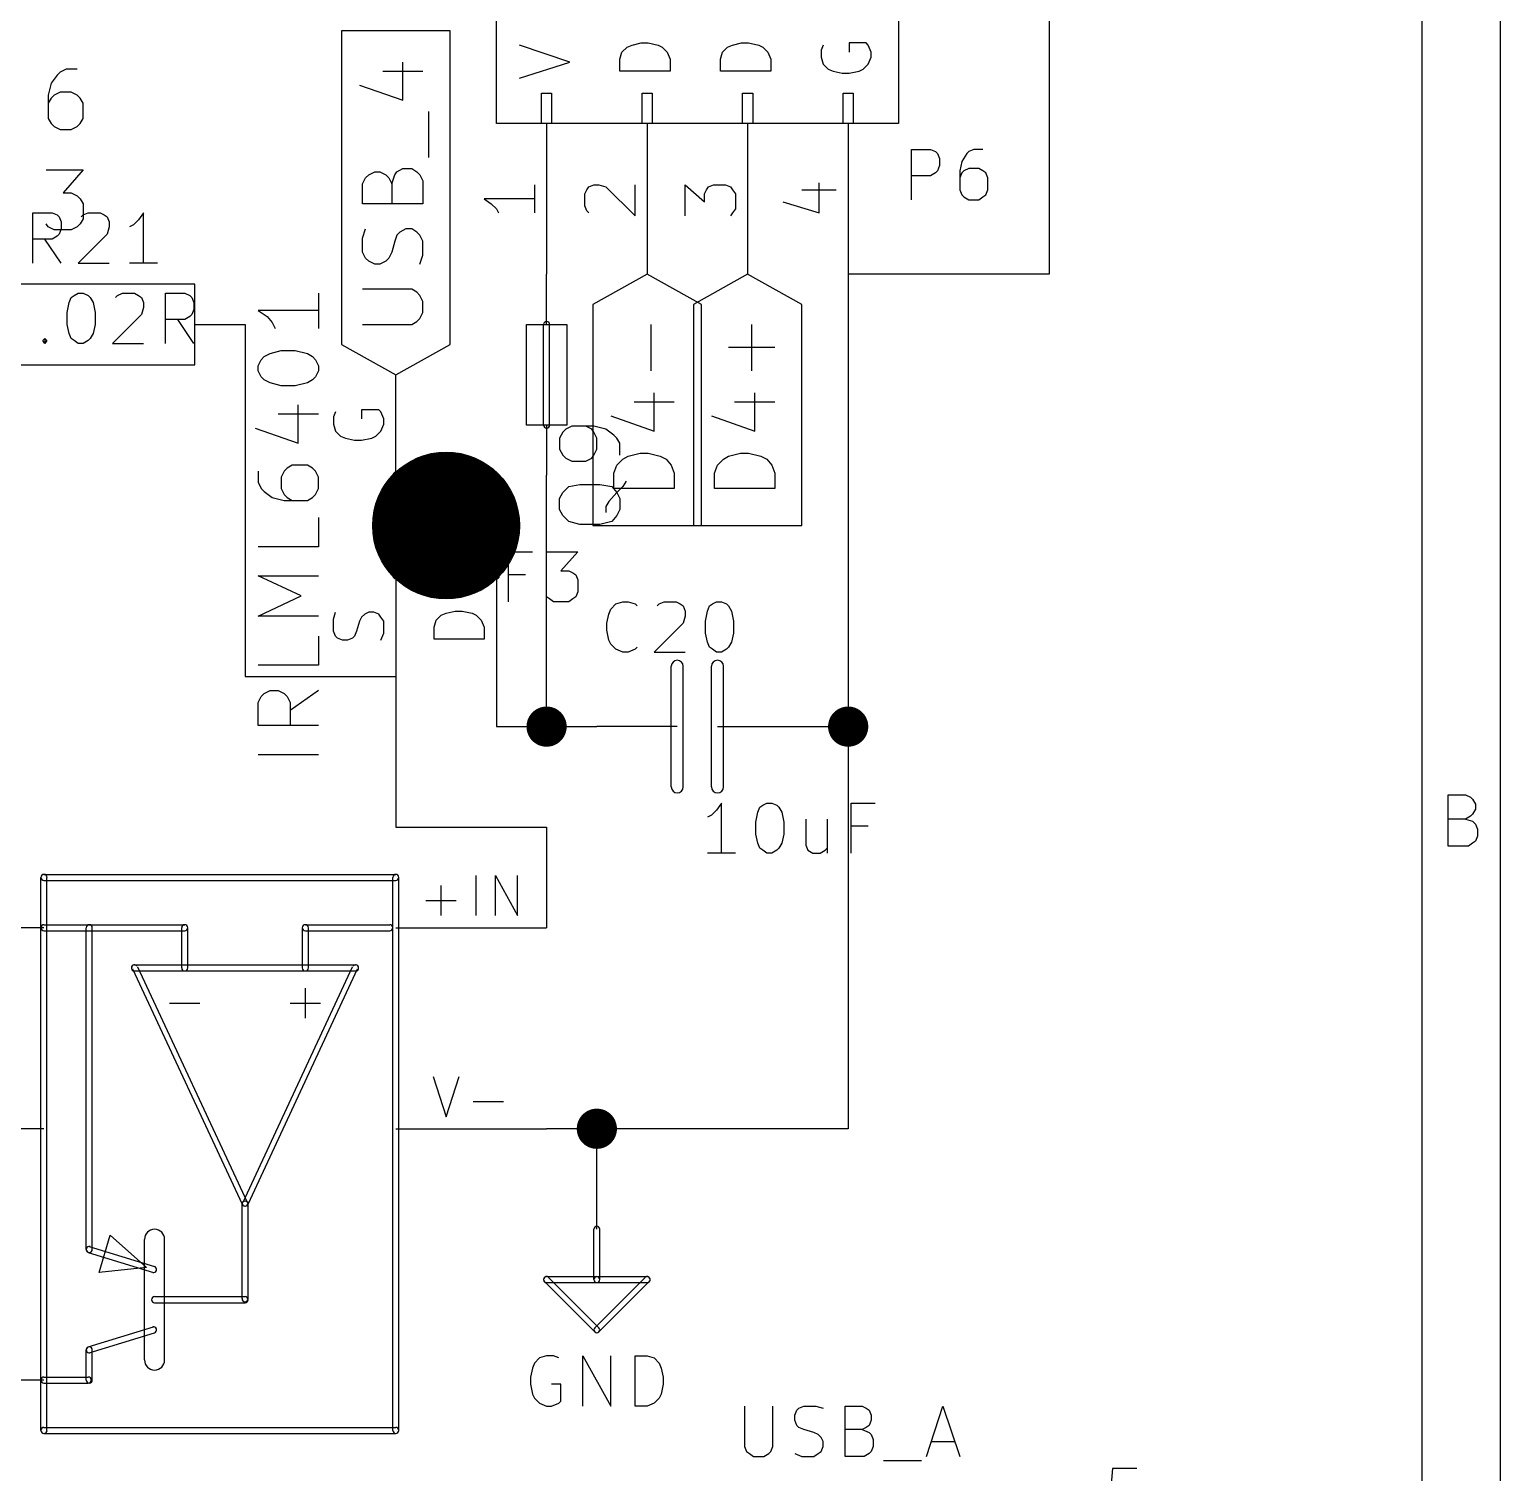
# Model space of a CAD drawing. Extents: x 10 to 287, y -200 to -10.
# Drawn here: x 249.82 to 287, y -101.4 to -64.94 of the extents above; entities that cross this region are included whole.
import ezdxf

# ---------------------------------------------------------------- set-up
doc = ezdxf.new("R2010")
doc.units = 0
doc.header["$MEASUREMENT"] = 0

msp = doc.modelspace()

# ---------------------------------------------------------------- linework, layer by layer
at = {"layer": 'Cyan 2'}
for p, q in [((263.474, -65.7606), (262.204, -65.3288)), ((264.795, -65.5066), (264.922, -65.3796)), ((264.922, -65.3796), (265.049, -65.3288)), ((265.049, -65.3288), (265.278, -65.278)), ((265.278, -65.278), (265.455, -65.278)), ((265.455, -65.278), (265.709, -65.3288)), ((265.709, -65.3288), (265.811, -65.3796)), ((265.811, -65.3796), (265.938, -65.5066)), ((267.335, -65.5066), (267.462, -65.3796)), ((267.462, -65.3796), (267.589, -65.3288)), ((267.589, -65.3288), (267.818, -65.278)), ((267.818, -65.278), (267.995, -65.278)), ((267.995, -65.278), (268.249, -65.3288)), ((268.249, -65.3288), (268.351, -65.3796)), ((268.351, -65.3796), (268.478, -65.5066)), ((269.875, -65.3288), (269.824, -65.4558)), ((270.967, -65.278), (270.535, -65.278)), ((270.535, -65.278), (270.535, -65.5066)), ((271.018, -65.3288), (270.967, -65.278)), ((271.094, -65.5066), (271.018, -65.3288)), ((262.204, -66.167), (263.474, -65.7606)), ((264.744, -65.6844), (264.795, -65.5066)), ((264.744, -65.9892), (264.744, -65.6844)), ((265.938, -65.5066), (266.014, -65.6844)), ((266.014, -65.6844), (266.014, -65.9892)), ((267.284, -65.6844), (267.335, -65.5066)), ((267.284, -65.9892), (267.284, -65.6844)), ((268.478, -65.5066), (268.554, -65.6844)), ((268.554, -65.6844), (268.554, -65.9892)), ((269.824, -65.4558), (269.824, -65.6336)), ((269.824, -65.6336), (269.875, -65.8114)), ((271.018, -65.8114), (271.094, -65.6336)), ((271.094, -65.6336), (271.094, -65.5066)), ((250.52, -66.0908), (250.368, -66.294)), ((250.596, -66.0146), (250.52, -66.0908)), ((250.749, -65.9384), (250.596, -66.0146)), ((251.028, -65.9384), (250.749, -65.9384)), ((266.014, -65.9892), (264.744, -65.9892)), ((268.554, -65.9892), (267.284, -65.9892)), ((269.875, -65.8114), (270.002, -65.9384)), ((270.002, -65.9384), (270.129, -65.9892)), ((270.129, -65.9892), (270.358, -66.04)), ((270.358, -66.04), (270.535, -66.04)), ((270.535, -66.04), (270.789, -65.9892)), ((270.789, -65.9892), (270.891, -65.9384)), ((270.891, -65.9384), (271.018, -65.8114)), ((250.368, -66.294), (250.292, -66.5988)), ((250.596, -66.5226), (250.444, -66.5988)), ((250.876, -66.5226), (250.596, -66.5226)), ((251.028, -66.5988), (250.876, -66.5226)), ((250.292, -66.5988), (250.292, -67.183)), ((250.368, -66.675), (250.292, -66.802)), ((250.444, -66.5988), (250.368, -66.675)), ((251.104, -66.675), (251.028, -66.5988)), ((251.181, -66.802), (251.104, -66.675)), ((251.181, -67.183), (251.181, -66.802)), ((250.292, -67.183), (250.368, -67.31)), ((251.104, -67.31), (251.181, -67.183)), ((250.368, -67.31), (250.444, -67.3862)), ((250.444, -67.3862), (250.596, -67.4624)), ((250.596, -67.4624), (250.876, -67.4624)), ((250.876, -67.4624), (251.028, -67.3862)), ((251.028, -67.3862), (251.104, -67.31)), ((272.11, -69.2404), (272.11, -67.9704)), ((272.11, -67.9704), (272.593, -67.9704)), ((272.593, -67.9704), (272.72, -68.0212)), ((272.72, -68.0212), (272.771, -68.072)), ((273.558, -68.0212), (273.507, -68.072)), ((273.685, -67.9704), (273.558, -68.0212)), ((273.914, -67.9704), (273.685, -67.9704)), ((272.771, -68.072), (272.821, -68.199)), ((272.821, -68.3768), (272.771, -68.5038)), ((272.821, -68.199), (272.821, -68.3768)), ((273.38, -68.2752), (273.329, -68.5038)), ((273.507, -68.072), (273.38, -68.2752)), ((250.241, -68.4784), (251.181, -68.4784)), ((251.181, -68.4784), (250.673, -69.0626)), ((272.593, -68.6308), (272.11, -68.6308)), ((272.72, -68.5546), (272.593, -68.6308)), ((272.771, -68.5038), (272.72, -68.5546)), ((273.329, -68.5038), (273.329, -68.9864)), ((273.38, -68.5546), (273.329, -68.6816)), ((273.431, -68.5038), (273.38, -68.5546)), ((273.558, -68.453), (273.431, -68.5038)), ((273.812, -68.453), (273.558, -68.453)), ((273.914, -68.5038), (273.812, -68.453)), ((273.99, -68.5546), (273.914, -68.5038)), ((274.041, -68.6816), (273.99, -68.5546)), ((274.041, -68.9864), (274.041, -68.6816)), ((250.673, -69.0626), (250.876, -69.0626)), ((250.876, -69.0626), (251.028, -69.1388)), ((251.028, -69.1388), (251.104, -69.215)), ((273.329, -68.9864), (273.38, -69.1134)), ((273.38, -69.1134), (273.431, -69.1642)), ((273.914, -69.1642), (273.99, -69.1134)), ((273.99, -69.1134), (274.041, -68.9864)), ((251.104, -69.215), (251.181, -69.342)), ((251.181, -69.342), (251.181, -69.723)), ((273.431, -69.1642), (273.558, -69.2404)), ((273.558, -69.2404), (273.812, -69.2404)), ((273.812, -69.2404), (273.914, -69.1642)), ((249.911, -70.8406), (249.911, -69.5706)), ((249.911, -69.5706), (250.393, -69.5706)), ((250.292, -69.9262), (250.241, -69.85)), ((250.393, -69.5706), (250.52, -69.6214)), ((250.52, -69.6214), (250.571, -69.6722)), ((250.571, -69.6722), (250.622, -69.7992)), ((250.622, -69.7992), (250.622, -69.977)), ((251.104, -69.85), (251.028, -69.9262)), ((251.181, -69.723), (251.104, -69.85)), ((251.13, -69.6722), (251.181, -69.6214)), ((251.181, -69.6214), (251.308, -69.5706)), ((251.308, -69.5706), (251.612, -69.5706)), ((251.612, -69.5706), (251.714, -69.6214)), ((251.714, -69.6214), (251.79, -69.6722)), ((251.79, -69.6722), (251.841, -69.7992)), ((251.841, -69.7992), (251.841, -69.9262)), ((252.451, -69.8754), (252.349, -69.9262)), ((252.578, -69.7484), (252.451, -69.8754)), ((252.705, -69.5706), (252.578, -69.7484)), ((252.705, -70.8406), (252.705, -69.5706)), ((250.393, -70.231), (249.911, -70.231)), ((250.622, -70.8406), (250.215, -70.231)), ((250.444, -70.0024), (250.292, -69.9262)), ((250.52, -70.1548), (250.393, -70.231)), ((250.876, -70.0024), (250.444, -70.0024)), ((250.571, -70.104), (250.52, -70.1548)), ((250.622, -69.977), (250.571, -70.104)), ((251.028, -69.9262), (250.876, -70.0024)), ((251.79, -70.104), (251.054, -70.8406)), ((251.841, -69.9262), (251.79, -70.104)), ((251.054, -70.8406), (251.841, -70.8406)), ((253.06, -70.8406), (252.349, -70.8406)), ((250.825, -71.8312), (250.876, -71.7042)), ((250.876, -71.7042), (250.952, -71.6534)), ((250.952, -71.6534), (251.054, -71.6026)), ((251.054, -71.6026), (251.181, -71.6026)), ((251.181, -71.6026), (251.308, -71.6534)), ((251.308, -71.6534), (251.358, -71.7042)), ((251.358, -71.7042), (251.435, -71.8312)), ((251.993, -71.7042), (252.044, -71.6534)), ((252.044, -71.6534), (252.171, -71.6026)), ((252.171, -71.6026), (252.476, -71.6026)), ((252.476, -71.6026), (252.578, -71.6534)), ((252.578, -71.6534), (252.654, -71.7042)), ((252.654, -71.7042), (252.705, -71.8312)), ((253.263, -72.8726), (253.263, -71.6026)), ((253.263, -71.6026), (253.746, -71.6026)), ((253.746, -71.6026), (253.873, -71.6534)), ((253.873, -71.6534), (253.924, -71.7042)), ((253.924, -71.7042), (253.975, -71.8312)), ((257.124, -71.6026), (257.124, -72.4916)), ((250.774, -72.0852), (250.825, -71.8312)), ((250.774, -72.39), (250.774, -72.0852)), ((251.435, -71.8312), (251.485, -72.0852)), ((251.485, -72.0852), (251.485, -72.39)), ((252.705, -71.9582), (252.654, -72.136)), ((252.705, -71.8312), (252.705, -71.9582)), ((253.975, -72.009), (253.924, -72.136)), ((253.975, -71.8312), (253.975, -72.009)), ((257.124, -72.0344), (255.6, -72.0344)), ((255.6, -72.0344), (255.829, -72.1868)), ((250.825, -72.6186), (250.774, -72.39)), ((251.485, -72.39), (251.435, -72.6186)), ((252.654, -72.136), (251.917, -72.8726)), ((253.746, -72.263), (253.263, -72.263)), ((253.975, -72.8726), (253.568, -72.263)), ((253.873, -72.1868), (253.746, -72.263)), ((253.924, -72.136), (253.873, -72.1868)), ((255.829, -72.1868), (255.956, -72.3392)), ((255.956, -72.3392), (256.032, -72.4916)), ((250.165, -72.7964), (250.215, -72.7456)), ((250.215, -72.8726), (250.165, -72.7964)), ((250.215, -72.7456), (250.266, -72.7964)), ((250.215, -72.7456), (250.215, -72.8726)), ((250.266, -72.7964), (250.215, -72.8726)), ((250.876, -72.7456), (250.825, -72.6186)), ((250.952, -72.7964), (250.876, -72.7456)), ((251.054, -72.8726), (250.952, -72.7964)), ((251.308, -72.7964), (251.181, -72.8726)), ((251.358, -72.7456), (251.308, -72.7964)), ((251.435, -72.6186), (251.358, -72.7456)), ((251.181, -72.8726), (251.054, -72.8726)), ((251.917, -72.8726), (252.705, -72.8726)), ((255.676, -73.279), (255.753, -73.2028)), ((255.753, -73.2028), (255.905, -73.1266)), ((255.905, -73.1266), (256.184, -73.0504)), ((256.184, -73.0504), (256.54, -73.0504)), ((256.54, -73.0504), (256.845, -73.1266)), ((256.845, -73.1266), (256.972, -73.2028)), ((256.972, -73.2028), (257.048, -73.279)), ((255.6, -73.4314), (255.676, -73.279)), ((255.6, -73.5584), (255.6, -73.4314)), ((255.676, -73.7108), (255.6, -73.5584)), ((257.048, -73.279), (257.124, -73.4314)), ((257.124, -73.5584), (257.048, -73.7108)), ((257.124, -73.4314), (257.124, -73.5584)), ((255.753, -73.787), (255.676, -73.7108)), ((255.905, -73.8632), (255.753, -73.787)), ((256.184, -73.9394), (255.905, -73.8632)), ((256.54, -73.9394), (256.184, -73.9394)), ((256.845, -73.8632), (256.54, -73.9394)), ((256.972, -73.787), (256.845, -73.8632)), ((257.048, -73.7108), (256.972, -73.787)), ((256.108, -74.6506), (257.124, -74.6506)), ((256.616, -75.3872), (256.616, -74.422)), ((257.556, -74.5998), (257.505, -74.7268)), ((258.648, -74.549), (258.216, -74.549)), ((258.216, -74.549), (258.216, -74.7776)), ((258.699, -74.5998), (258.648, -74.549)), ((258.775, -74.7776), (258.699, -74.5998)), ((255.524, -75.0062), (256.616, -75.3872)), ((257.505, -74.7268), (257.505, -74.9046)), ((257.505, -74.9046), (257.556, -75.0824)), ((257.556, -75.0824), (257.683, -75.2094)), ((258.572, -75.2094), (258.699, -75.0824)), ((258.699, -75.0824), (258.775, -74.9046)), ((258.775, -74.9046), (258.775, -74.7776)), ((263.373, -75.0316), (263.296, -75.1078)), ((263.525, -74.9554), (263.373, -75.0316)), ((264.084, -74.9554), (263.525, -74.9554)), ((264.033, -75.0316), (263.881, -74.9554)), ((264.084, -75.1078), (264.033, -75.0316)), ((264.389, -75.0316), (264.084, -74.9554)), ((264.592, -75.184), (264.389, -75.0316)), ((257.683, -75.2094), (257.81, -75.2602)), ((257.81, -75.2602), (258.039, -75.311)), ((258.039, -75.311), (258.216, -75.311)), ((258.216, -75.311), (258.47, -75.2602)), ((258.47, -75.2602), (258.572, -75.2094)), ((263.296, -75.1078), (263.22, -75.2602)), ((263.22, -75.2602), (263.22, -75.5396)), ((264.16, -75.2602), (264.084, -75.1078)), ((264.16, -75.5396), (264.16, -75.2602)), ((264.668, -75.2602), (264.592, -75.184)), ((264.744, -75.3872), (264.668, -75.2602)), ((264.744, -75.692), (264.744, -75.3872)), ((263.22, -75.5396), (263.296, -75.692)), ((263.296, -75.692), (263.373, -75.7682)), ((263.373, -75.7682), (263.525, -75.8444)), ((263.881, -75.8444), (264.033, -75.7682)), ((264.033, -75.7682), (264.084, -75.692)), ((264.084, -75.692), (264.16, -75.5396)), ((255.6, -76.0984), (255.6, -76.3778)), ((256.261, -76.0984), (256.184, -76.2508)), ((256.337, -76.0222), (256.261, -76.0984)), ((256.464, -75.946), (256.337, -76.0222)), ((256.845, -75.946), (256.464, -75.946)), ((256.972, -76.0222), (256.845, -75.946)), ((257.048, -76.0984), (256.972, -76.0222)), ((257.124, -76.2508), (257.048, -76.0984)), ((263.525, -75.8444), (263.881, -75.8444)), ((255.6, -76.3778), (255.676, -76.5302)), ((255.676, -76.5302), (255.753, -76.6064)), ((256.184, -76.2508), (256.184, -76.5302)), ((256.184, -76.5302), (256.261, -76.6826)), ((257.048, -76.6826), (257.124, -76.5302)), ((257.124, -76.5302), (257.124, -76.2508)), ((263.296, -76.6318), (263.449, -76.4794)), ((263.449, -76.4794), (263.728, -76.4286)), ((263.728, -76.4286), (264.236, -76.4286)), ((264.236, -76.4286), (264.541, -76.4794)), ((264.541, -76.4794), (264.668, -76.6318)), ((264.82, -76.4794), (264.668, -76.6318)), ((264.897, -76.3524), (264.82, -76.4794)), ((255.753, -76.6064), (255.956, -76.7588)), ((255.956, -76.7588), (256.261, -76.835)), ((256.261, -76.6826), (256.337, -76.7588)), ((256.261, -76.835), (256.845, -76.835)), ((256.337, -76.7588), (256.464, -76.835)), ((256.845, -76.835), (256.972, -76.7588)), ((256.972, -76.7588), (257.048, -76.6826)), ((263.22, -76.7842), (263.296, -76.6318)), ((263.22, -77.0636), (263.22, -76.7842)), ((264.465, -76.8604), (264.389, -76.9874)), ((264.668, -76.6318), (264.465, -76.8604)), ((264.668, -76.6318), (264.744, -76.7842)), ((264.744, -76.7842), (264.744, -77.0636)), ((257.124, -77.2668), (257.124, -78.0034)), ((263.296, -77.216), (263.22, -77.0636)), ((263.449, -77.3684), (263.296, -77.216)), ((264.389, -76.9874), (264.389, -77.1398)), ((264.668, -77.216), (264.541, -77.3684)), ((264.744, -77.0636), (264.668, -77.216)), ((263.728, -77.4446), (263.449, -77.3684)), ((264.236, -77.4446), (263.728, -77.4446)), ((264.541, -77.3684), (264.236, -77.4446)), ((257.124, -78.0034), (255.6, -78.0034)), ((261.925, -79.4004), (261.925, -78.1304)), ((261.925, -78.1304), (262.534, -78.1304)), ((262.89, -78.1304), (263.677, -78.1304)), ((263.677, -78.1304), (263.246, -78.613)), ((256.692, -79.248), (255.6, -78.74)), ((255.6, -78.74), (257.124, -78.74)), ((262.357, -78.7146), (261.925, -78.7146)), ((263.246, -78.613), (263.449, -78.613)), ((263.449, -78.613), (263.55, -78.6638)), ((263.55, -78.6638), (263.627, -78.7146)), ((263.627, -78.7146), (263.677, -78.8416)), ((263.677, -79.1464), (263.627, -79.2734)), ((263.677, -78.8416), (263.677, -79.1464)), ((255.6, -79.756), (256.692, -79.248)), ((262.966, -79.3242), (262.89, -79.2734)), ((263.068, -79.4004), (262.966, -79.3242)), ((263.449, -79.4004), (263.068, -79.4004)), ((263.55, -79.3242), (263.449, -79.4004)), ((263.627, -79.2734), (263.55, -79.3242)), ((264.516, -79.5782), (264.643, -79.4512)), ((264.643, -79.4512), (264.82, -79.4004)), ((264.82, -79.4004), (264.947, -79.4004)), ((264.947, -79.4004), (265.125, -79.4512)), ((265.125, -79.4512), (265.176, -79.502)), ((265.684, -79.502), (265.735, -79.4512)), ((265.735, -79.4512), (265.862, -79.4004)), ((265.862, -79.4004), (266.167, -79.4004)), ((266.167, -79.4004), (266.268, -79.4512)), ((266.268, -79.4512), (266.344, -79.502)), ((266.344, -79.502), (266.395, -79.629)), ((266.954, -79.629), (267.005, -79.502)), ((267.005, -79.502), (267.081, -79.4512)), ((267.081, -79.4512), (267.183, -79.4004)), ((267.183, -79.4004), (267.31, -79.4004)), ((267.31, -79.4004), (267.437, -79.4512)), ((267.437, -79.4512), (267.487, -79.502)), ((267.487, -79.502), (267.564, -79.629)), ((257.124, -79.756), (255.6, -79.756)), ((257.505, -79.8322), (257.556, -79.6544)), ((257.505, -80.137), (257.505, -79.8322)), ((258.166, -79.883), (258.089, -80.137)), ((258.216, -79.7814), (258.166, -79.883)), ((258.293, -79.7052), (258.216, -79.7814)), ((258.394, -79.6544), (258.293, -79.7052)), ((258.521, -79.6544), (258.394, -79.6544)), ((258.648, -79.7052), (258.521, -79.6544)), ((258.699, -79.7814), (258.648, -79.7052)), ((258.775, -79.883), (258.699, -79.7814)), ((258.775, -80.1878), (258.775, -79.883)), ((260.045, -80.0354), (260.096, -79.8576)), ((260.096, -79.8576), (260.223, -79.7306)), ((260.223, -79.7306), (260.35, -79.6798)), ((260.35, -79.6798), (260.579, -79.629)), ((260.579, -79.629), (260.756, -79.629)), ((260.756, -79.629), (261.01, -79.6798)), ((261.01, -79.6798), (261.112, -79.7306)), ((261.112, -79.7306), (261.239, -79.8576)), ((261.239, -79.8576), (261.315, -80.0354)), ((264.414, -79.9338), (264.465, -79.7052)), ((264.465, -79.7052), (264.516, -79.5782)), ((266.395, -79.756), (266.344, -79.9338)), ((266.395, -79.629), (266.395, -79.756)), ((266.903, -79.883), (266.954, -79.629)), ((266.903, -80.1878), (266.903, -79.883)), ((267.564, -79.629), (267.614, -79.883)), ((267.614, -79.883), (267.614, -80.1878)), ((257.124, -80.264), (257.124, -81.0006)), ((257.556, -80.264), (257.505, -80.137)), ((257.607, -80.3148), (257.556, -80.264)), ((258.039, -80.264), (257.988, -80.3148)), ((258.089, -80.137), (258.039, -80.264)), ((258.699, -80.3656), (258.775, -80.1878)), ((260.045, -80.3402), (260.045, -80.0354)), ((261.315, -80.0354), (261.315, -80.3402)), ((264.414, -80.1116), (264.414, -79.9338)), ((264.465, -80.3656), (264.414, -80.1116)), ((266.344, -79.9338), (265.608, -80.6704)), ((266.954, -80.4164), (266.903, -80.1878)), ((267.614, -80.1878), (267.564, -80.4164)), ((257.734, -80.3656), (257.607, -80.3148)), ((257.861, -80.3656), (257.734, -80.3656)), ((257.988, -80.3148), (257.861, -80.3656)), ((261.315, -80.3402), (260.045, -80.3402)), ((264.516, -80.4672), (264.465, -80.3656)), ((264.643, -80.5942), (264.516, -80.4672)), ((264.82, -80.6704), (264.643, -80.5942)), ((265.125, -80.5942), (264.947, -80.6704)), ((265.176, -80.5434), (265.125, -80.5942)), ((267.005, -80.5434), (266.954, -80.4164)), ((267.081, -80.5942), (267.005, -80.5434)), ((267.183, -80.6704), (267.081, -80.5942)), ((267.437, -80.5942), (267.31, -80.6704)), ((267.487, -80.5434), (267.437, -80.5942)), ((267.564, -80.4164), (267.487, -80.5434)), ((257.124, -81.0006), (255.6, -81.0006)), ((264.947, -80.6704), (264.82, -80.6704)), ((265.608, -80.6704), (266.395, -80.6704)), ((267.31, -80.6704), (267.183, -80.6704)), ((255.676, -81.788), (255.753, -81.7118)), ((255.753, -81.7118), (255.905, -81.6356)), ((255.905, -81.6356), (256.108, -81.6356)), ((256.108, -81.6356), (256.261, -81.7118)), ((256.261, -81.7118), (256.337, -81.788)), ((257.124, -81.6356), (256.413, -82.1436)), ((255.6, -81.9404), (255.676, -81.788)), ((255.6, -82.5246), (255.6, -81.9404)), ((256.337, -81.788), (256.413, -81.9404)), ((256.413, -81.9404), (256.413, -82.5246)), ((257.124, -82.5246), (255.6, -82.5246)), ((257.124, -83.2612), (255.6, -83.2612)), ((267.183, -84.6582), (267.056, -84.7852)), ((267.31, -84.4804), (267.183, -84.6582)), ((267.31, -85.7504), (267.31, -84.4804)), ((268.173, -84.963), (268.224, -84.709)), ((268.224, -84.709), (268.275, -84.582)), ((268.275, -84.582), (268.351, -84.5312)), ((268.351, -84.5312), (268.453, -84.4804)), ((268.453, -84.4804), (268.58, -84.4804)), ((268.58, -84.4804), (268.707, -84.5312)), ((268.707, -84.5312), (268.757, -84.582)), ((268.757, -84.582), (268.834, -84.709)), ((268.834, -84.709), (268.884, -84.963)), ((270.586, -85.7504), (270.586, -84.4804)), ((270.586, -84.4804), (271.196, -84.4804)), ((267.056, -84.7852), (266.954, -84.836)), ((268.173, -85.2678), (268.173, -84.963)), ((268.884, -84.963), (268.884, -85.2678)), ((269.443, -84.8868), (269.443, -85.5472)), ((269.977, -84.8868), (269.977, -85.7504)), ((271.018, -85.0646), (270.586, -85.0646)), ((268.224, -85.4964), (268.173, -85.2678)), ((268.275, -85.6234), (268.224, -85.4964)), ((268.834, -85.4964), (268.757, -85.6234)), ((268.884, -85.2678), (268.834, -85.4964)), ((267.665, -85.7504), (266.954, -85.7504)), ((268.351, -85.6742), (268.275, -85.6234)), ((268.453, -85.7504), (268.351, -85.6742)), ((268.58, -85.7504), (268.453, -85.7504)), ((268.707, -85.6742), (268.58, -85.7504)), ((268.757, -85.6234), (268.707, -85.6742)), ((269.443, -85.5472), (269.494, -85.6742)), ((269.494, -85.6742), (269.621, -85.7504)), ((269.621, -85.7504), (269.799, -85.7504)), ((269.799, -85.7504), (269.926, -85.6742)), ((269.926, -85.6742), (269.977, -85.6234)), ((260.223, -87.3252), (260.223, -86.5632)), ((261.112, -87.3252), (261.112, -86.3092)), ((261.595, -87.3252), (261.595, -86.3092)), ((261.595, -86.3092), (262.153, -87.3252)), ((262.153, -87.3252), (262.153, -86.3092)), ((259.842, -86.9442), (260.604, -86.9442)), ((260.02, -91.3892), (260.35, -92.4052)), ((260.35, -92.4052), (260.68, -91.3892)), ((261.036, -92.0242), (261.798, -92.0242)), ((262.712, -98.5012), (262.585, -98.6282)), ((262.89, -98.4504), (262.712, -98.5012)), ((263.068, -98.4504), (262.89, -98.4504)), ((263.195, -98.5012), (263.068, -98.4504)), ((263.804, -99.7204), (263.804, -98.4504)), ((263.804, -98.4504), (264.516, -99.7204)), ((264.516, -99.7204), (264.516, -98.4504)), ((265.125, -99.7204), (265.125, -98.4504)), ((265.125, -98.4504), (265.43, -98.4504)), ((265.43, -98.4504), (265.608, -98.5012)), ((265.608, -98.5012), (265.735, -98.6282)), ((262.534, -98.7552), (262.484, -98.9838)), ((262.585, -98.6282), (262.534, -98.7552)), ((265.735, -98.6282), (265.786, -98.7552)), ((265.786, -98.7552), (265.836, -98.9838)), ((262.484, -98.9838), (262.484, -99.1616)), ((262.484, -99.1616), (262.534, -99.4156)), ((263.246, -99.1616), (263.017, -99.1616)), ((263.246, -99.5934), (263.246, -99.1616)), ((265.836, -99.1616), (265.786, -99.4156)), ((265.836, -98.9838), (265.836, -99.1616)), ((262.534, -99.4156), (262.585, -99.5172)), ((262.585, -99.5172), (262.712, -99.6442)), ((263.195, -99.6442), (263.246, -99.5934)), ((265.735, -99.5172), (265.608, -99.6442)), ((265.786, -99.4156), (265.735, -99.5172)), ((262.712, -99.6442), (262.89, -99.7204)), ((262.89, -99.7204), (263.017, -99.7204)), ((263.017, -99.7204), (263.195, -99.6442)), ((265.43, -99.7204), (265.125, -99.7204)), ((265.608, -99.6442), (265.43, -99.7204)), ((267.894, -99.7204), (267.894, -100.736)), ((268.605, -100.736), (268.605, -99.7204)), ((269.164, -99.949), (269.215, -99.822)), ((269.164, -100.076), (269.164, -99.949)), ((269.215, -99.822), (269.265, -99.7712)), ((269.265, -99.7712), (269.392, -99.7204)), ((269.392, -99.7204), (269.697, -99.7204)), ((269.697, -99.7204), (269.875, -99.7712)), ((270.434, -100.99), (270.434, -99.7204)), ((270.434, -99.7204), (270.866, -99.7204)), ((270.866, -99.7204), (270.967, -99.7712)), ((270.967, -99.7712), (271.043, -99.822)), ((271.043, -99.822), (271.094, -99.949)), ((271.094, -99.949), (271.094, -100.076)), ((272.491, -100.99), (272.898, -99.7204)), ((272.898, -99.7204), (273.329, -100.99)), ((269.215, -100.203), (269.164, -100.076)), ((269.265, -100.254), (269.215, -100.203)), ((269.392, -100.305), (269.265, -100.254)), ((269.646, -100.381), (269.392, -100.305)), ((270.866, -100.305), (270.434, -100.305)), ((270.967, -100.254), (270.866, -100.305)), ((270.866, -100.305), (271.043, -100.381)), ((271.043, -100.203), (270.967, -100.254)), ((271.094, -100.076), (271.043, -100.203)), ((267.894, -100.736), (267.945, -100.863)), ((268.554, -100.863), (268.605, -100.736)), ((269.748, -100.432), (269.646, -100.381)), ((269.824, -100.508), (269.748, -100.432)), ((269.875, -100.609), (269.824, -100.508)), ((269.824, -100.863), (269.875, -100.736)), ((269.875, -100.736), (269.875, -100.609)), ((271.043, -100.381), (271.094, -100.432)), ((271.094, -100.432), (271.145, -100.559)), ((271.145, -100.736), (271.094, -100.863)), ((271.145, -100.559), (271.145, -100.736)), ((272.618, -100.609), (273.202, -100.609)), ((267.945, -100.863), (268.021, -100.914)), ((268.021, -100.914), (268.122, -100.99)), ((268.122, -100.99), (268.376, -100.99)), ((268.376, -100.99), (268.503, -100.914)), ((268.503, -100.914), (268.554, -100.863)), ((269.164, -100.914), (269.342, -100.99)), ((269.342, -100.99), (269.646, -100.99)), ((269.646, -100.99), (269.748, -100.914)), ((269.748, -100.914), (269.824, -100.863)), ((270.916, -100.99), (270.434, -100.99)), ((271.043, -100.914), (270.916, -100.99)), ((271.094, -100.863), (271.043, -100.914)), ((271.399, -101.092), (272.364, -101.092))]:
    msp.add_line(p, q, dxfattribs=at)
at = {"layer": 'Green 2'}
for p, q in [((275.59, -60.96), (275.59, -71.12)), ((275.59, -71.12), (270.51, -71.12)), ((270.51, -71.12), (270.51, -92.71)), ((255.27, -72.39), (255.27, -81.28)), ((262.89, -82.55), (262.89, -76.2)), ((255.27, -81.28), (259.08, -81.28)), ((259.08, -81.28), (259.08, -85.09)), ((261.62, -81.28), (261.62, -82.55)), ((261.62, -82.55), (264.16, -82.55)), ((269.24, -82.55), (270.51, -82.55)), ((259.08, -85.09), (262.89, -85.09)), ((262.89, -85.09), (262.89, -87.63)), ((270.51, -92.71), (262.89, -92.71)), ((264.16, -95.25), (264.16, -92.71))]:
    msp.add_line(p, q, dxfattribs=at)
at = {"layer": 'Green 2', "const_width": 0.508}
for points in [[(262.636, -82.55, 1), (263.144, -82.55, 1)], [(270.256, -82.55, 1), (270.764, -82.55, 1)], [(263.906, -92.71, 1), (264.414, -92.71, 1)]]:
    msp.add_lwpolyline(points, format="xyb", close=True, dxfattribs=at)
at = {"layer": 'L.Yellow', "const_width": 1.8542}
msp.add_lwpolyline([(259.423, -77.47, 1), (261.277, -77.47, 1)], format="xyb", close=True, dxfattribs=at)
at = {"layer": 'Red 2'}
for p, q in [((286.995, -200), (286.995, -10.0076)), ((285.013, -198.018), (285.013, -11.9888)), ((261.62, -67.31), (261.62, -59.69)), ((271.78, -59.69), (271.78, -67.31)), ((259.08, -64.9732), (257.708, -64.9732)), ((257.708, -64.9732), (257.708, -72.898)), ((260.452, -64.9732), (259.08, -64.9732)), ((260.452, -72.898), (260.452, -64.9732)), ((259.258, -66.7258), (259.258, -65.7606)), ((258.75, -65.9892), (259.766, -65.9892)), ((258.166, -66.3448), (259.258, -66.7258)), ((262.763, -67.31), (262.763, -66.548)), ((262.763, -66.548), (263.017, -66.548)), ((263.017, -66.548), (263.017, -67.31)), ((265.303, -67.31), (265.303, -66.548)), ((265.303, -66.548), (265.557, -66.548)), ((265.557, -66.548), (265.557, -67.31)), ((267.843, -67.31), (267.843, -66.548)), ((267.843, -66.548), (268.097, -66.548)), ((268.097, -66.548), (268.097, -67.31)), ((270.383, -67.31), (270.383, -66.548)), ((270.383, -66.548), (270.637, -66.548)), ((270.637, -66.548), (270.637, -67.31)), ((259.918, -68.1736), (259.918, -67.0052)), ((271.78, -67.31), (261.62, -67.31)), ((263.017, -67.31), (262.763, -67.31)), ((262.89, -67.31), (262.89, -71.12)), ((265.557, -67.31), (265.303, -67.31)), ((265.43, -67.31), (265.43, -71.12)), ((268.097, -67.31), (267.843, -67.31)), ((267.97, -67.31), (267.97, -71.12)), ((270.637, -67.31), (270.383, -67.31)), ((270.51, -67.31), (270.51, -71.12)), ((258.242, -68.834), (258.318, -68.6816)), ((258.318, -68.6816), (258.394, -68.6054)), ((258.394, -68.6054), (258.547, -68.5292)), ((258.547, -68.5292), (258.674, -68.5292)), ((258.674, -68.5292), (258.826, -68.6054)), ((258.826, -68.6054), (258.902, -68.6816)), ((258.902, -68.6816), (258.978, -68.834)), ((258.978, -68.834), (259.055, -68.6054)), ((259.055, -68.6054), (259.105, -68.5292)), ((259.105, -68.5292), (259.258, -68.453)), ((259.258, -68.453), (259.486, -68.453)), ((259.486, -68.453), (259.613, -68.5292)), ((259.613, -68.5292), (259.69, -68.6054)), ((259.69, -68.6054), (259.766, -68.7578)), ((259.766, -68.7578), (259.766, -69.342)), ((258.242, -69.342), (258.242, -68.834)), ((258.978, -68.834), (258.978, -69.342)), ((262.585, -68.8594), (262.585, -69.5706)), ((263.855, -69.088), (263.906, -68.9864)), ((263.855, -69.3928), (263.855, -69.088)), ((263.906, -68.9864), (263.957, -68.9102)), ((263.957, -68.9102), (264.084, -68.8594)), ((264.084, -68.8594), (264.211, -68.8594)), ((264.211, -68.8594), (264.389, -68.9102)), ((264.389, -68.9102), (265.125, -69.6468)), ((265.125, -69.6468), (265.125, -68.8594)), ((266.395, -69.6468), (266.395, -68.8594)), ((266.395, -68.8594), (266.878, -69.2912)), ((266.878, -69.088), (266.929, -68.9864)), ((266.878, -69.2912), (266.878, -69.088)), ((266.929, -68.9864), (266.979, -68.9102)), ((266.979, -68.9102), (267.106, -68.8594)), ((267.106, -68.8594), (267.411, -68.8594)), ((267.411, -68.8594), (267.538, -68.9102)), ((267.538, -68.9102), (267.589, -68.9864)), ((267.589, -68.9864), (267.665, -69.088)), ((267.665, -69.088), (267.665, -69.469)), ((269.342, -68.9864), (270.205, -68.9864)), ((269.773, -69.5706), (269.773, -68.8086)), ((259.766, -69.342), (258.242, -69.342)), ((262.585, -69.215), (261.315, -69.215)), ((261.315, -69.215), (261.493, -69.342)), ((261.493, -69.342), (261.62, -69.469)), ((261.62, -69.469), (261.671, -69.5706)), ((263.906, -69.5198), (263.855, -69.3928)), ((267.665, -69.469), (267.589, -69.5706)), ((268.859, -69.2912), (269.773, -69.5706)), ((263.957, -69.5706), (263.906, -69.5198)), ((267.589, -69.5706), (267.538, -69.6468)), ((258.242, -70.2056), (258.318, -69.977)), ((258.242, -70.5612), (258.242, -70.2056)), ((259.105, -70.1294), (259.055, -70.2818)), ((259.182, -70.0532), (259.105, -70.1294)), ((259.334, -69.977), (259.182, -70.0532)), ((259.486, -69.977), (259.334, -69.977)), ((259.613, -70.0532), (259.486, -69.977)), ((259.69, -70.1294), (259.613, -70.0532)), ((259.766, -70.2818), (259.69, -70.1294)), ((258.318, -70.7136), (258.242, -70.5612)), ((258.978, -70.5612), (258.902, -70.7136)), ((259.055, -70.2818), (258.978, -70.5612)), ((259.766, -70.6374), (259.766, -70.2818)), ((258.394, -70.7898), (258.318, -70.7136)), ((258.547, -70.866), (258.394, -70.7898)), ((258.674, -70.866), (258.547, -70.866)), ((258.826, -70.7898), (258.674, -70.866)), ((258.902, -70.7136), (258.826, -70.7898)), ((259.69, -70.866), (259.766, -70.6374)), ((262.89, -72.39), (262.89, -71.12)), ((265.43, -71.12), (264.058, -71.882)), ((266.802, -71.882), (265.43, -71.12)), ((267.97, -71.12), (266.598, -71.882)), ((269.342, -71.882), (267.97, -71.12)), ((254, -71.374), (248.92, -71.374)), ((254, -73.406), (254, -71.374)), ((259.486, -71.501), (258.242, -71.501)), ((259.613, -71.5772), (259.486, -71.501)), ((259.69, -71.6534), (259.613, -71.5772)), ((259.766, -71.8058), (259.69, -71.6534)), ((259.69, -72.2376), (259.766, -72.0852)), ((259.766, -72.0852), (259.766, -71.8058)), ((264.058, -71.882), (264.058, -77.47)), ((266.598, -71.882), (266.598, -77.47)), ((266.802, -77.47), (266.802, -71.882)), ((269.342, -77.47), (269.342, -71.882)), ((254, -72.39), (255.27, -72.39)), ((258.242, -72.39), (259.486, -72.39)), ((259.486, -72.39), (259.613, -72.3138)), ((259.613, -72.3138), (259.69, -72.2376)), ((262.382, -74.93), (262.382, -72.39)), ((262.382, -72.39), (263.398, -72.39)), ((262.814, -74.93), (262.814, -72.39)), ((262.966, -74.93), (262.966, -72.39)), ((263.398, -72.39), (263.398, -74.93)), ((265.532, -73.5584), (265.532, -72.39)), ((268.072, -73.5584), (268.072, -72.39)), ((257.708, -72.898), (259.08, -73.66)), ((259.08, -73.66), (260.452, -72.898)), ((268.656, -72.9742), (267.487, -72.9742)), ((248.92, -73.406), (254, -73.406)), ((259.08, -76.2), (259.08, -73.66)), ((265.1, -74.3458), (266.116, -74.3458)), ((265.608, -75.0824), (265.608, -74.1172)), ((267.64, -74.3458), (268.656, -74.3458)), ((268.148, -75.0824), (268.148, -74.1172)), ((264.516, -74.7014), (265.608, -75.0824)), ((267.056, -74.7014), (268.148, -75.0824)), ((263.398, -74.93), (262.382, -74.93)), ((262.89, -74.93), (262.89, -76.2)), ((264.668, -75.946), (264.82, -75.7936)), ((264.82, -75.7936), (264.947, -75.7174)), ((264.947, -75.7174), (265.252, -75.6412)), ((265.252, -75.6412), (265.455, -75.6412)), ((265.455, -75.6412), (265.76, -75.7174)), ((265.76, -75.7174), (265.913, -75.7936)), ((265.913, -75.7936), (266.04, -75.946)), ((267.208, -75.946), (267.36, -75.7936)), ((267.36, -75.7936), (267.487, -75.7174)), ((267.487, -75.7174), (267.792, -75.6412)), ((267.792, -75.6412), (267.995, -75.6412)), ((267.995, -75.6412), (268.3, -75.7174)), ((268.3, -75.7174), (268.453, -75.7936)), ((268.453, -75.7936), (268.58, -75.946)), ((259.08, -76.1238), (261.366, -76.1238)), ((264.592, -76.1492), (264.668, -75.946)), ((264.592, -76.5302), (264.592, -76.1492)), ((266.04, -75.946), (266.116, -76.1492)), ((266.116, -76.1492), (266.116, -76.5302)), ((267.132, -76.1492), (267.208, -75.946)), ((267.132, -76.5302), (267.132, -76.1492)), ((268.58, -75.946), (268.656, -76.1492)), ((268.656, -76.1492), (268.656, -76.5302)), ((259.08, -76.2762), (261.366, -76.2762)), ((266.116, -76.5302), (264.592, -76.5302)), ((268.656, -76.5302), (267.132, -76.5302)), ((259.334, -76.6318), (259.842, -76.6318)), ((259.334, -76.7842), (259.842, -76.7842)), ((259.512, -77.47), (259.512, -76.708)), ((259.664, -77.47), (259.664, -76.708)), ((260.02, -76.9366), (260.071, -76.8858)), ((260.02, -76.9874), (260.02, -76.9366)), ((260.071, -76.8858), (260.629, -76.8858)), ((260.096, -76.6318), (260.604, -76.6318)), ((260.096, -76.7842), (260.604, -76.7842)), ((260.274, -77.47), (260.274, -76.708)), ((260.426, -77.47), (260.426, -76.708)), ((260.629, -76.8858), (260.68, -76.9366)), ((260.68, -76.9366), (260.68, -77.0128)), ((260.858, -76.6318), (261.366, -76.6318)), ((260.858, -76.7842), (261.366, -76.7842)), ((261.036, -77.47), (261.036, -76.708)), ((261.188, -77.47), (261.188, -76.708)), ((260.299, -77.2668), (260.02, -76.9874)), ((260.299, -77.2922), (260.299, -77.2668)), ((260.375, -77.2922), (260.299, -77.2922)), ((260.655, -77.0128), (260.375, -77.2922)), ((260.68, -77.0128), (260.655, -77.0128)), ((259.004, -78.74), (259.004, -77.47)), ((259.08, -77.3938), (259.588, -77.3938)), ((259.08, -77.5462), (259.588, -77.5462)), ((259.156, -78.74), (259.156, -77.47)), ((259.588, -77.3938), (260.35, -77.3938)), ((259.588, -77.5462), (260.35, -77.5462)), ((261.112, -77.3938), (261.62, -77.3938)), ((261.112, -77.5462), (261.62, -77.5462)), ((261.544, -78.74), (261.544, -77.47)), ((261.696, -78.74), (261.696, -77.47)), ((264.058, -77.47), (265.43, -77.47)), ((265.43, -77.47), (266.802, -77.47)), ((266.598, -77.47), (267.97, -77.47)), ((267.97, -77.47), (269.342, -77.47)), ((260.02, -78.486), (260.02, -77.978)), ((260.071, -78.1558), (260.553, -77.9018)), ((260.172, -78.486), (260.172, -77.978)), ((260.553, -77.9018), (260.629, -77.9018)), ((260.629, -77.9018), (260.68, -77.9526)), ((260.68, -77.9526), (260.68, -78.5114)), ((259.08, -78.1558), (260.604, -78.1558)), ((259.08, -78.3082), (260.604, -78.3082)), ((260.02, -78.2066), (260.071, -78.1558)), ((260.02, -78.2574), (260.02, -78.2066)), ((260.071, -78.3082), (260.02, -78.2574)), ((260.553, -78.5622), (260.071, -78.3082)), ((260.604, -78.1558), (261.62, -78.1558)), ((260.604, -78.3082), (261.62, -78.3082)), ((259.08, -78.74), (259.08, -81.28)), ((260.629, -78.5622), (260.553, -78.5622)), ((260.68, -78.5114), (260.629, -78.5622)), ((261.62, -78.74), (261.62, -81.28)), ((266.04, -84.074), (266.04, -81.026)), ((266.344, -84.074), (266.344, -81.026)), ((267.056, -84.074), (267.056, -81.026)), ((267.36, -84.074), (267.36, -81.026)), ((266.192, -82.55), (264.16, -82.55)), ((267.208, -82.55), (269.24, -82.55)), ((285.674, -85.5726), (285.674, -84.2772)), ((285.674, -84.2772), (286.106, -84.2772)), ((286.106, -84.2772), (286.233, -84.328)), ((286.233, -84.328), (286.283, -84.3788)), ((286.283, -84.3788), (286.36, -84.5058)), ((286.36, -84.6328), (286.283, -84.7598)), ((286.36, -84.5058), (286.36, -84.6328)), ((286.106, -84.8868), (285.674, -84.8868)), ((286.233, -84.8106), (286.106, -84.8868)), ((286.106, -84.8868), (286.283, -84.9376)), ((286.283, -84.7598), (286.233, -84.8106)), ((286.283, -84.9376), (286.36, -85.0138)), ((286.36, -85.0138), (286.41, -85.1408)), ((286.283, -85.4964), (286.182, -85.5726)), ((286.36, -85.4456), (286.283, -85.4964)), ((286.41, -85.3186), (286.36, -85.4456)), ((286.41, -85.1408), (286.41, -85.3186)), ((286.182, -85.5726), (285.674, -85.5726)), ((250.114, -100.33), (250.114, -86.36)), ((250.19, -86.2838), (259.08, -86.2838)), ((250.19, -86.4362), (259.08, -86.4362)), ((250.266, -100.33), (250.266, -86.36)), ((259.004, -100.33), (259.004, -86.36)), ((259.156, -100.33), (259.156, -86.36)), ((250.19, -87.63), (246.38, -87.63)), ((250.19, -87.5538), (253.746, -87.5538)), ((250.19, -87.7062), (253.746, -87.7062)), ((251.257, -95.758), (251.257, -87.63)), ((251.409, -95.758), (251.409, -87.63)), ((253.67, -88.646), (253.67, -87.63)), ((253.822, -88.646), (253.822, -87.63)), ((256.718, -88.646), (256.718, -87.63)), ((256.794, -87.5538), (258.928, -87.5538)), ((256.794, -87.7062), (258.928, -87.7062)), ((256.87, -88.646), (256.87, -87.63)), ((259.08, -87.63), (262.89, -87.63)), ((252.425, -88.6714), (255.194, -94.615)), ((252.476, -88.5698), (258.064, -88.5698)), ((252.476, -88.7222), (258.064, -88.7222)), ((252.552, -88.6206), (255.321, -94.5642)), ((255.219, -94.5642), (257.988, -88.6206)), ((255.346, -94.615), (258.115, -88.6714)), ((256.794, -89.916), (256.794, -89.154)), ((253.365, -89.535), (254.127, -89.535)), ((256.413, -89.535), (257.175, -89.535)), ((250.19, -92.71), (246.38, -92.71)), ((259.08, -92.71), (262.89, -92.71)), ((255.194, -97.0026), (255.194, -94.615)), ((255.346, -97.0026), (255.346, -94.615)), ((251.587, -96.3422), (251.866, -95.4024)), ((251.866, -95.4024), (252.781, -96.2152)), ((252.73, -98.552), (252.73, -95.504)), ((253.238, -98.552), (253.238, -95.504)), ((264.084, -96.52), (264.084, -95.25)), ((264.236, -96.52), (264.236, -95.25)), ((251.308, -95.8342), (252.959, -96.3422)), ((251.333, -95.6818), (252.984, -96.1898)), ((252.781, -96.2152), (251.587, -96.3422)), ((264.109, -97.8408), (262.839, -96.5708)), ((262.89, -96.4438), (264.16, -96.4438)), ((262.89, -96.5962), (264.16, -96.5962)), ((264.211, -97.7392), (262.941, -96.4692)), ((265.379, -96.4692), (264.109, -97.7392)), ((264.16, -96.4438), (265.43, -96.4438)), ((264.16, -96.5962), (265.43, -96.5962)), ((265.481, -96.5708), (264.211, -97.8408)), ((252.984, -96.9518), (255.27, -96.9518)), ((252.984, -97.1042), (255.27, -97.1042)), ((251.308, -98.2218), (252.959, -97.7138)), ((251.333, -98.3742), (252.984, -97.8662)), ((251.257, -99.06), (251.257, -98.298)), ((251.409, -99.06), (251.409, -98.298)), ((250.19, -99.06), (246.38, -99.06)), ((250.19, -98.9838), (251.308, -98.9838)), ((250.19, -99.1362), (251.308, -99.1362)), ((250.19, -100.254), (259.08, -100.254)), ((250.19, -100.406), (259.08, -100.406)), ((277.19, -101.295), (277.139, -101.879)), ((277.8, -101.295), (277.19, -101.295))]:
    msp.add_line(p, q, dxfattribs=at)
msp.add_circle((260.35, -77.47), 1.8542, dxfattribs=at)
for centre, radius, start, end in [((262.89, -72.39), 0.0762, 360, 540), ((262.89, -74.93), 0.0762, 180, 360), ((259.08, -76.2), 0.0762, 90, 270), ((261.366, -76.2), 0.0762, 270, 450), ((259.334, -76.708), 0.0762, 90, 270), ((259.588, -76.708), 0.0762, 360, 540), ((259.842, -76.708), 0.0762, 270, 450), ((260.096, -76.708), 0.0762, 90, 270), ((260.35, -76.708), 0.0762, 360, 540), ((260.604, -76.708), 0.0762, 270, 450), ((260.858, -76.708), 0.0762, 90, 270), ((261.112, -76.708), 0.0762, 360, 540), ((261.366, -76.708), 0.0762, 270, 450), ((259.08, -77.47), 0.0762, 360, 540), ((259.08, -77.47), 0.0762, 90, 270), ((259.588, -77.47), 0.0762, 90, 270), ((259.588, -77.47), 0.0762, 180, 360), ((259.588, -77.47), 0.0762, 270, 450), ((260.35, -77.47), 0.0762, 180, 360), ((260.35, -77.47), 0.0762, 270, 450), ((261.112, -77.47), 0.0762, 90, 270), ((261.112, -77.47), 0.0762, 180, 360), ((261.62, -77.47), 0.0762, 360, 540), ((261.62, -77.47), 0.0762, 270, 450), ((260.096, -77.978), 0.0762, 360, 540), ((259.08, -78.232), 0.0762, 90, 270), ((260.604, -78.232), 0.0762, 90, 270), ((260.604, -78.232), 0.0762, 270, 450), ((261.62, -78.232), 0.0762, 270, 450), ((259.08, -78.74), 0.0762, 180, 360), ((260.096, -78.486), 0.0762, 180, 360), ((261.62, -78.74), 0.0762, 180, 360), ((266.192, -81.026), 0.1524, 360, 540), ((267.208, -81.026), 0.1524, 360, 540), ((266.192, -84.074), 0.1524, 180, 360), ((267.208, -84.074), 0.1524, 180, 360), ((250.19, -86.36), 0.0762, 90, 270), ((250.19, -86.36), 0.0762, 360, 540), ((259.08, -86.36), 0.0762, 360, 540), ((259.08, -86.36), 0.0762, 270, 450), ((250.19, -87.63), 0.0762, 90, 270), ((251.333, -87.63), 0.0762, 360, 540), ((253.746, -87.63), 0.0762, 360, 540), ((253.746, -87.63), 0.0762, 270, 450), ((256.794, -87.63), 0.0762, 90, 270), ((256.794, -87.63), 0.0762, 360, 540), ((258.928, -87.63), 0.0762, 270, 450), ((252.476, -88.646), 0.0762, 90, 270), ((252.476, -88.646), 0.0762, 25.0836, 205.084), ((253.746, -88.646), 0.0762, 180, 360), ((256.794, -88.646), 0.0762, 180, 360), ((258.064, -88.646), 0.0762, 334.916, 514.916), ((258.064, -88.646), 0.0762, 270, 450), ((255.27, -94.615), 0.0762, 360, 540), ((255.27, -94.5896), 0.0762, 154.916, 334.916), ((255.27, -94.5896), 0.0762, 205.084, 385.084), ((252.984, -95.504), 0.254, 360, 540), ((264.16, -95.25), 0.0762, 360, 540), ((251.333, -95.758), 0.0762, 72.8973, 252.897), ((251.333, -95.758), 0.0762, 180, 360), ((252.959, -96.266), 0.0762, 252.897, 432.897), ((262.89, -96.52), 0.0762, 405, 585), ((262.89, -96.52), 0.0762, 90, 270), ((264.16, -96.52), 0.0762, 90, 270), ((264.16, -96.52), 0.0762, 180, 360), ((264.16, -96.52), 0.0762, 270, 450), ((265.43, -96.52), 0.0762, 315, 495), ((265.43, -96.52), 0.0762, 270, 450), ((252.984, -97.028), 0.0762, 90, 270), ((255.27, -97.0026), 0.0762, 180, 360), ((255.27, -97.028), 0.0762, 270, 450), ((252.959, -97.79), 0.0762, 287.103, 467.103), ((264.16, -97.79), 0.0762, 495, 675), ((264.16, -97.79), 0.0762, 225, 405), ((251.333, -98.298), 0.0762, 360, 540), ((251.333, -98.298), 0.0762, 107.103, 287.103), ((252.984, -98.552), 0.254, 180, 360), ((250.19, -99.06), 0.0762, 90, 270), ((251.333, -99.06), 0.0762, 180, 360), ((251.308, -99.06), 0.0762, 270, 450), ((250.19, -100.33), 0.0762, 90, 270), ((250.19, -100.33), 0.0762, 180, 360), ((259.08, -100.33), 0.0762, 180, 360), ((259.08, -100.33), 0.0762, 270, 450)]:
    msp.add_arc(centre, radius, start, end, dxfattribs=at)

doc.saveas('drawing.dxf')
